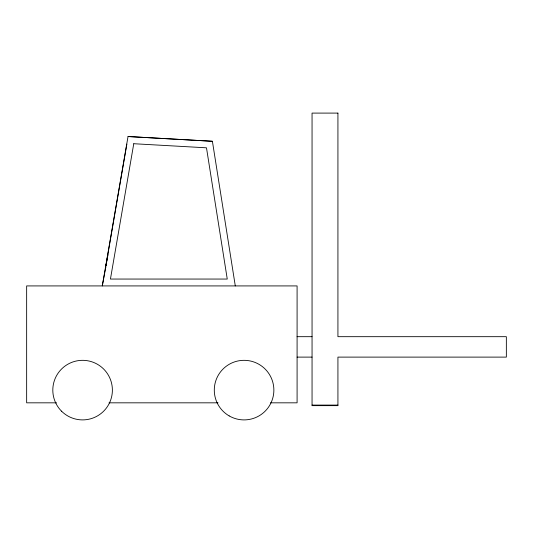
<?xml version="1.0" encoding="UTF-8"?>
<svg xmlns="http://www.w3.org/2000/svg" width="533" height="533" viewBox="0 0 533 533"><rect width="100%" height="100%" fill="white"/><g stroke="black" fill="none" stroke-linecap="round" stroke-linejoin="round"><path stroke-width="0.8" d="M235.293 285.921L212.401 141.272L128.033 136.528L102.289 285.921L105.781 267.146M126.861 144.117L105.414 268.579L105.727 266.953M106.027 265.327L107.393 258.005M107.693 256.38L107.999 254.754M106.087 265.514L106.387 263.882M107.146 259.798L107.453 258.165M297.088 336.683L312.052 336.683M297.088 357.11L312.052 357.11M56.605 402.828L26.65 402.828L26.65 285.921L297.088 285.921L297.088 402.828L270.464 402.828M109.032 402.828L218.037 402.828M312.052 405.093L337.929 405.093M128.033 136.528L212.401 141.272M133.763 143.723L110.438 279.052L227.258 279.052L206.484 147.814L133.763 143.723M337.929 113.096L312.052 113.096L312.052 405.646L337.929 405.646L337.929 357.11L506.35 357.11L506.35 336.683L337.929 336.683L337.929 113.096M229.183 415.913A29.788 29.788 0 0 0 273.869 390.116A29.788 29.788 0 0 0 229.183 364.319A29.788 29.788 0 0 0 229.183 415.913M61.535 411.176A29.788 29.788 0 0 0 111.37 397.825A29.788 29.788 0 0 0 74.886 361.341A29.788 29.788 0 0 0 61.535 411.176"/></g></svg>
